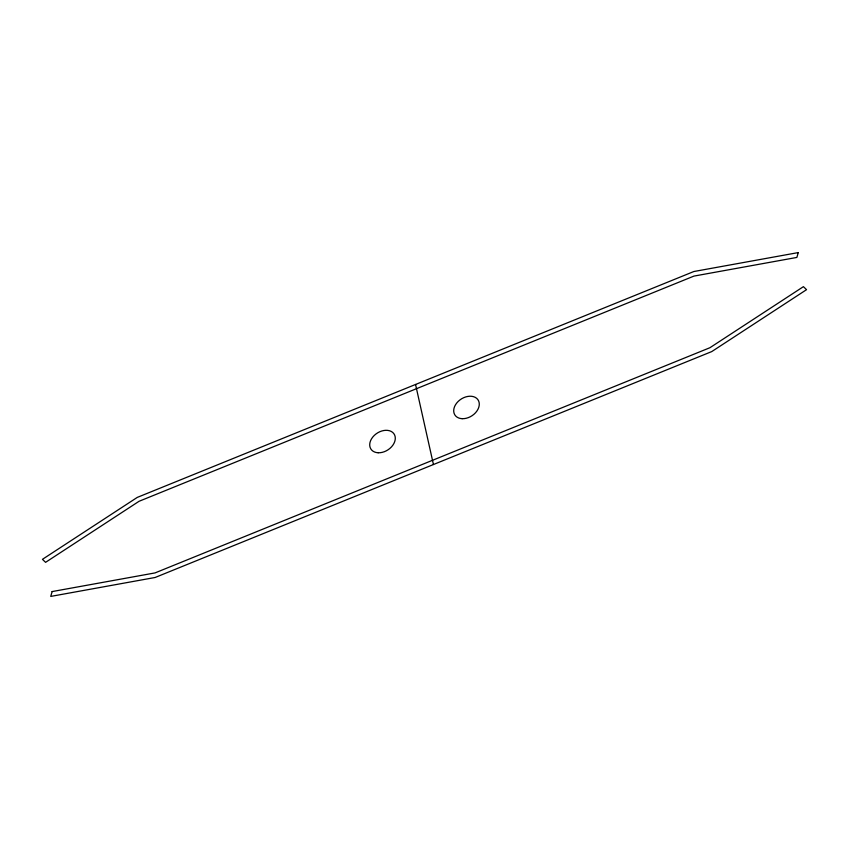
<?xml version="1.0" encoding="UTF-8"?>
<svg xmlns="http://www.w3.org/2000/svg" width="849" height="849" viewBox="0 0 849 849"><rect width="100%" height="100%" fill="white"/><g stroke="black" fill="none" stroke-linecap="round" stroke-linejoin="round"><path stroke-width="1.27" d="M415.554 384.47L433.446 464.53M52.118 591.573L50.738 596.412L155.144 577.479L711.749 351.582L806.55 289.668L803.419 286.665L709.944 347.708L155.059 572.905L52.118 591.573M798.262 252.588L796.882 257.427L693.941 276.095L139.056 501.292L45.581 562.335L42.45 559.332L137.251 497.418L693.856 271.521L798.262 252.588M462.132 418.684A13.817 9.944 -33 0 0 479.091 402.341A13.817 9.944 -33 0 0 458.258 401.354A13.817 9.944 -33 0 0 462.132 418.684M378.145 452.761A13.817 9.944 -33 0 0 395.103 436.428A13.817 9.944 -33 0 0 374.271 435.431A13.817 9.944 -33 0 0 378.145 452.761"/></g></svg>
